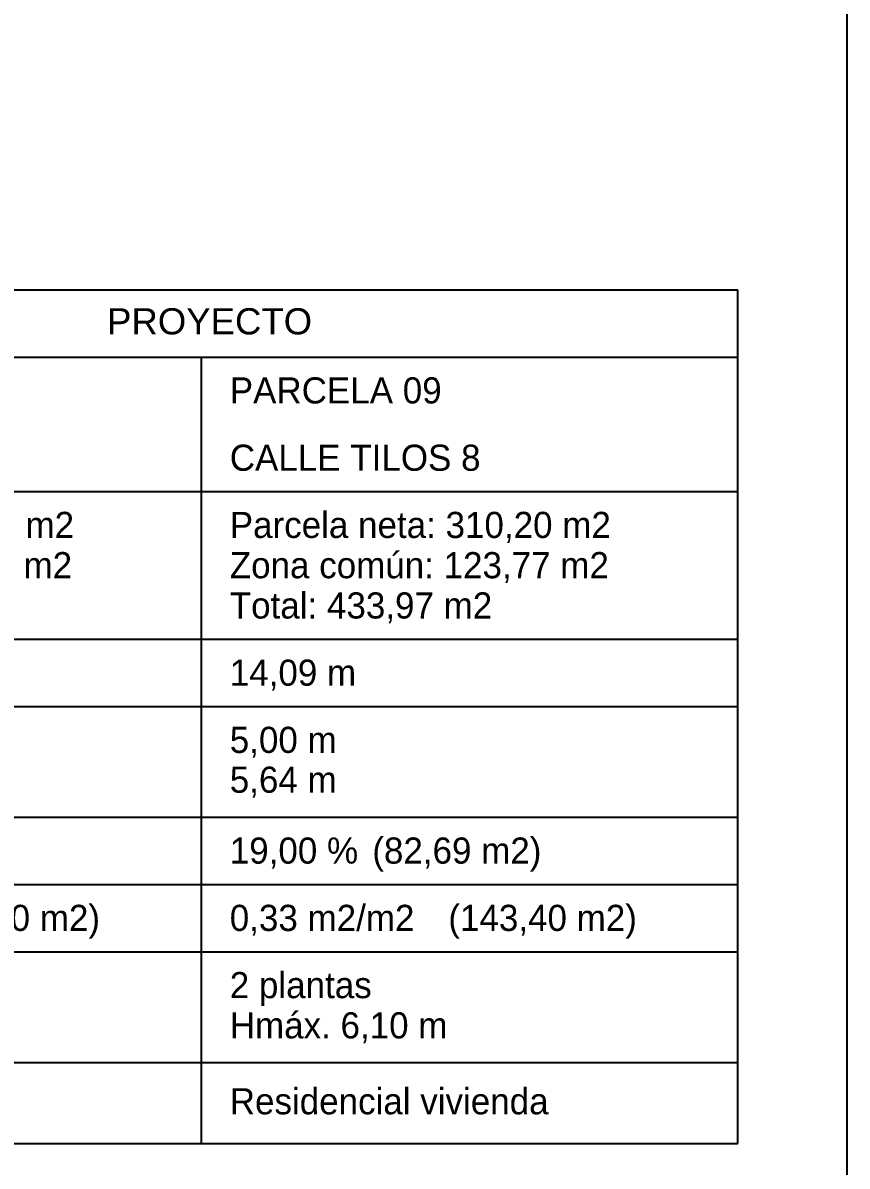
# Model space of a CAD drawing. Header units: millimetres. Extents: x 441061 to 442903, y 4515148 to 4515613.
# Drawn here: x 442605.46 to 442613.32, y 4515533.71 to 4515544.61 of the extents above; entities that cross this region are included whole.
import ezdxf

# ---------------------------------------------------------------- set-up
doc = ezdxf.new("R2010")
doc.units = ezdxf.units.MM
doc.layers.add('01_cartela', color=6, linetype='Continuous', plot=False)
doc.layers.add('01_textos', color=7, linetype='Continuous')
doc.styles.add('Century Gothic', font='', dxfattribs={"height": 2})
doc.styles.add('NIEVES2', font='sanss___.ttf')
doc.styles.get('Century Gothic').set_extended_font_data('Century Gothic')

msp = doc.modelspace()

# ---------------------------------------------------------------- linework, layer by layer
at = {"layer": '01_cartela', "color": 3, "elevation": 0}
msp.add_lwpolyline([(442552.042, 4515555.517), (442552.042, 4515512.447), (442613.318, 4515512.447), (442613.318, 4515555.517)], close=True, dxfattribs=at)
at = {"layer": '01_textos', "ltscale": 0.01}
for p, q in [((442591.624, 4515542.067, 0), (442612.276, 4515542.067, 0)), ((442612.276, 4515533.924, 0), (442612.276, 4515542.067, 0)), ((442591.624, 4515541.426, 0), (442612.276, 4515541.426, 0)), ((442607.158, 4515541.426, 0), (442607.158, 4515533.924, 0)), ((442591.624, 4515540.143, 0), (442612.276, 4515540.143, 0)), ((442591.624, 4515538.735, 0), (442612.276, 4515538.735, 0)), ((442591.624, 4515538.093, 0), (442612.276, 4515538.093, 0)), ((442591.624, 4515537.037, 0), (442612.276, 4515537.037, 0)), ((442591.624, 4515536.396, 0), (442612.276, 4515536.396, 0)), ((442591.624, 4515535.754, 0), (442612.276, 4515535.754, 0)), ((442591.624, 4515534.698, 0), (442612.276, 4515534.698, 0)), ((442591.624, 4515533.924, 0), (442612.276, 4515533.924, 0))]:
    msp.add_line(p, q, dxfattribs=at)

# ---------------------------------------------------------------- texts
at = {"layer": '01_textos', "color": 5, "ltscale": 0.01}
for s, height, style, p in [('PROYECTO', 0.2494, 'NIEVES2', (442606.262, 4515541.642, 0)), ('Parcela neta: 308,67 m2', 0.24938, 'Century Gothic', (442602.314, 4515539.7, 0)), ('Parcela neta: 310,20 m2', 0.24938, 'Century Gothic', (442607.432, 4515539.7, 0)), ('Zona común: 123,77 m2 ', 0.24938, 'Century Gothic', (442602.314, 4515539.316, 0)), ('Zona común: 123,77 m2 ', 0.24938, 'Century Gothic', (442607.432, 4515539.316, 0)), ('Total: 433,97 m2', 0.24938, 'Century Gothic', (442607.432, 4515538.932, 0)), ('14,09 m', 0.2494, 'Century Gothic', (442607.432, 4515538.291, 0)), ('5,00 m', 0.2494, 'Century Gothic', (442607.432, 4515537.65, 0)), ('5,64 m ', 0.2494, 'Century Gothic', (442607.432, 4515537.27, 0)), ('19,00 %%% ', 0.2494, 'Century Gothic', (442607.432, 4515536.594, 0)), ('(82,69 m2)', 0.2494, 'Century Gothic', (442608.791, 4515536.594, 0)), ('(143,40 m2) ', 0.24938, 'Century Gothic', (442604.397, 4515535.952, 0)), ('0,33 m2/m2 ', 0.24938, 'Century Gothic', (442607.432, 4515535.952, 0)), ('(143,40 m2) ', 0.24938, 'Century Gothic', (442609.516, 4515535.952, 0)), ('2 plantas', 0.2494, 'Century Gothic', (442607.432, 4515535.311, 0)), ('Hmáx. 6,10 m', 0.24938, 'Century Gothic', (442607.432, 4515534.927, 0)), ('Residencial vivienda', 0.24938, 'Century Gothic', (442607.432, 4515534.203, 0))]:
    msp.add_text(s, height=height, dxfattribs=dict(at, style=style)).set_placement(p)
at = {"layer": '01_textos', "color": 1, "ltscale": 0.01, "style": 'Century Gothic'}
for s, height, p in [('PARCELA 09', 0.2494, (442607.432, 4515540.983, 0)), ('CALLE TILOS 8', 0.24938, (442607.432, 4515540.341, 0))]:
    msp.add_text(s, height=height, dxfattribs=at).set_placement(p)

doc.saveas('drawing.dxf')
